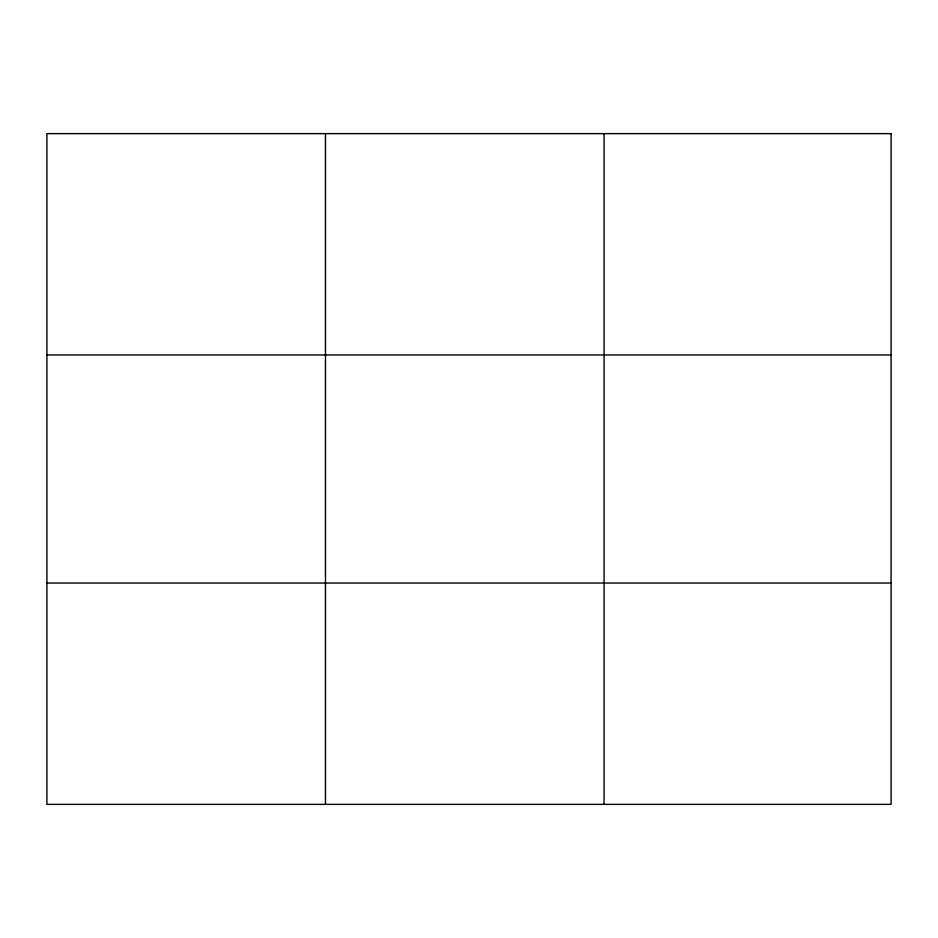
<?xml version="1.0" encoding="UTF-8"?>
<svg xmlns="http://www.w3.org/2000/svg" width="938" height="938" viewBox="0 0 938 938"><rect width="100%" height="100%" fill="white"/><g stroke="black" fill="none" stroke-linecap="round" stroke-linejoin="round"><path stroke-width="1.41" d="M325.486 133.63L325.486 804.37M604.072 133.63L604.072 804.37M46.9 354.974L891.1 354.974M46.9 583.026L891.1 583.026M891.1 133.63L891.1 804.37L46.9 804.37L46.9 133.63L891.1 133.63"/></g></svg>
